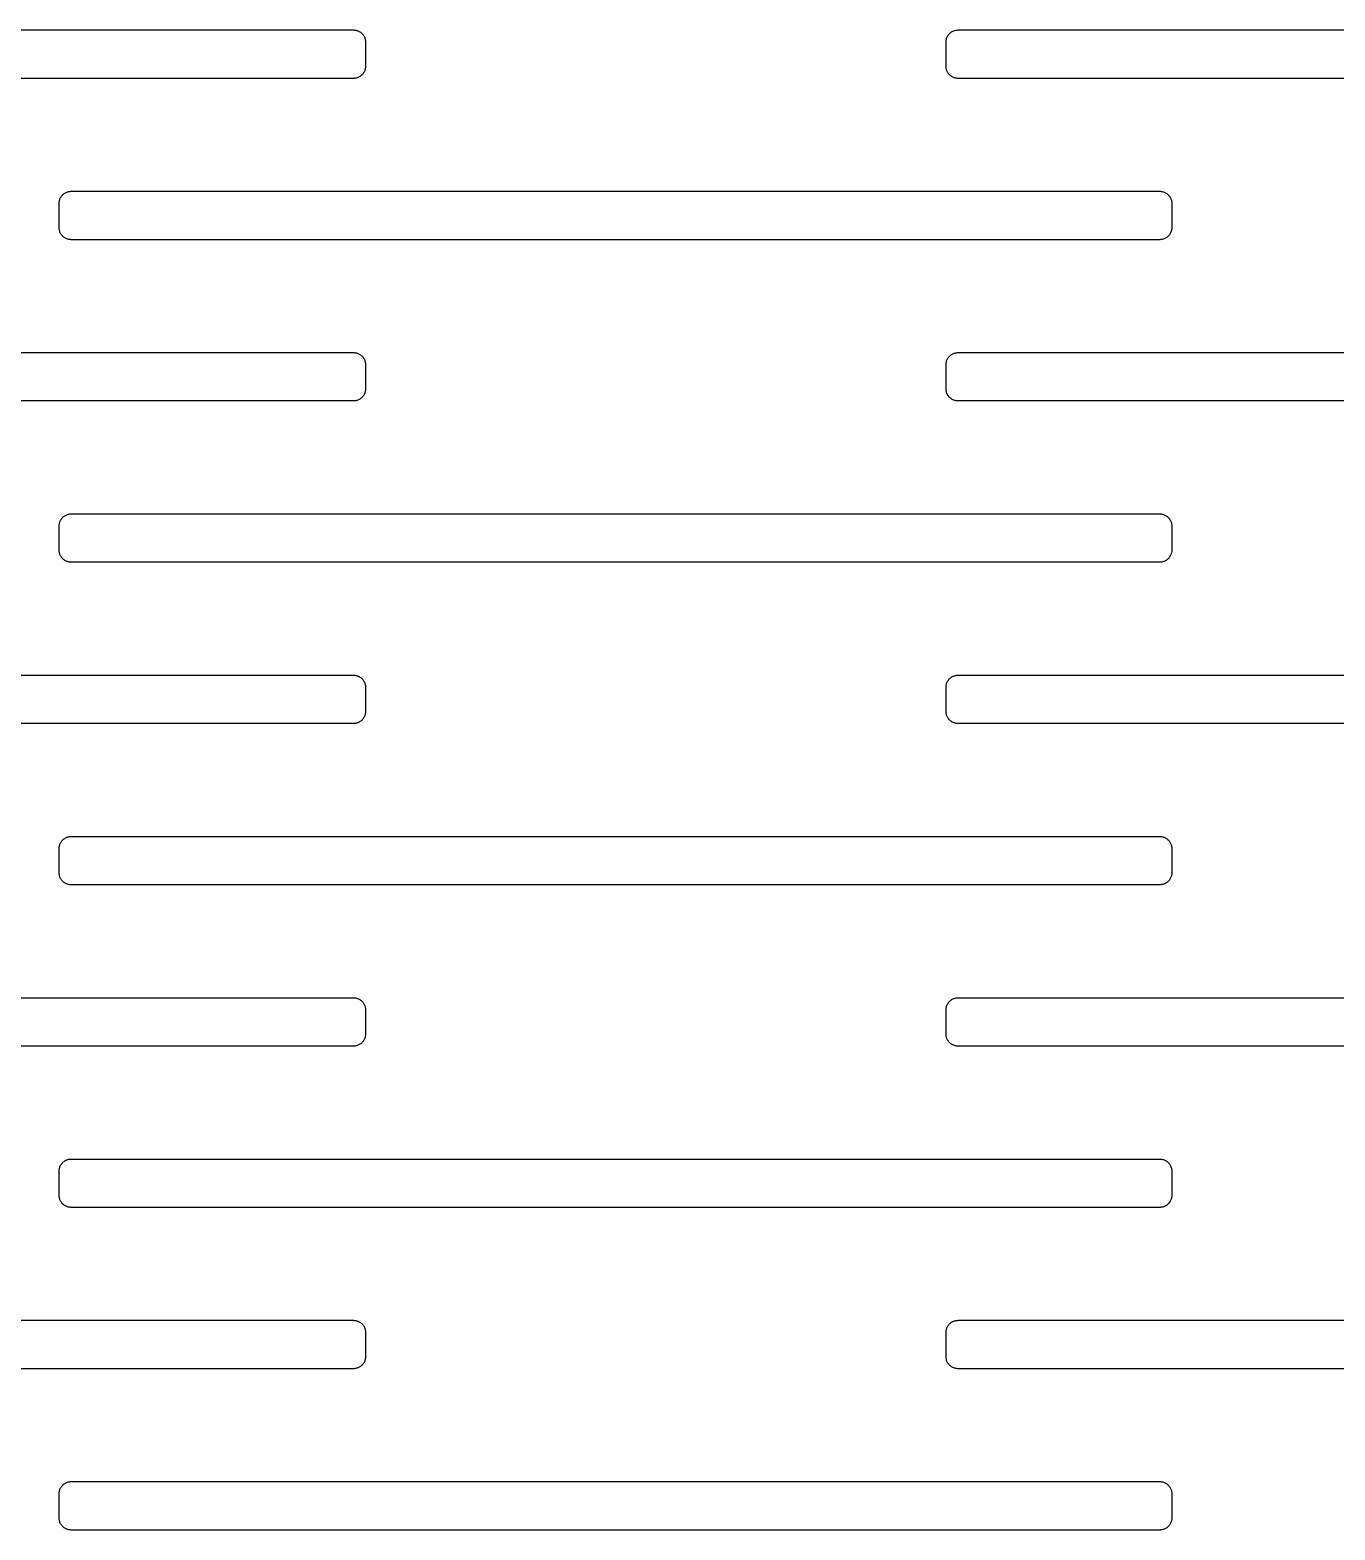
# Model space of a CAD drawing. Header units: metres. Extents: x -156 to 156, y -163 to 163.
# Drawn here: x -58.02 to -25.65, y 42.7 to 79.9 of the extents above; entities that cross this region are included whole.
import ezdxf

# ---------------------------------------------------------------- set-up
doc = ezdxf.new("R2010")
doc.units = ezdxf.units.M

msp = doc.modelspace()

# ---------------------------------------------------------------- linework, layer by layer
for p, q in [((-77, 79.9), (-50, 79.9)), ((-50, 79.9), (-49.9812, 79.8994)), ((-49.9812, 79.8994), (-49.9624, 79.8976)), ((-49.9624, 79.8976), (-49.9438, 79.8947)), ((-49.9438, 79.8947), (-49.9254, 79.8906)), ((-49.9254, 79.8906), (-49.9073, 79.8853)), ((-49.9073, 79.8853), (-49.8896, 79.8789)), ((-49.8896, 79.8789), (-49.8723, 79.8714)), ((-49.8723, 79.8714), (-49.8555, 79.8629)), ((-49.8555, 79.8629), (-49.8392, 79.8533)), ((-49.8392, 79.8533), (-49.8237, 79.8427)), ((-49.8237, 79.8427), (-49.8088, 79.8311)), ((-49.8088, 79.8311), (-49.7946, 79.8187)), ((-49.7946, 79.8187), (-49.7813, 79.8054)), ((-49.7813, 79.8054), (-49.7688, 79.7912)), ((-49.7688, 79.7912), (-49.7573, 79.7763)), ((-49.7573, 79.7763), (-49.7467, 79.7607)), ((-49.7467, 79.7607), (-49.7371, 79.7445)), ((-49.7371, 79.7445), (-49.7285, 79.7277)), ((-49.7285, 79.7277), (-49.7211, 79.7104)), ((-49.7211, 79.7104), (-49.7147, 79.6927)), ((-49.7147, 79.6927), (-49.7094, 79.6746)), ((-49.7094, 79.6746), (-49.7053, 79.6562)), ((-49.7053, 79.6562), (-49.7024, 79.6376)), ((-49.7024, 79.6376), (-49.7006, 79.6188)), ((-49.7006, 79.6188), (-49.7, 79.6)), ((-35.3, 79.6), (-35.2994, 79.6188)), ((-35.2994, 79.6188), (-35.2976, 79.6376)), ((-35.2976, 79.6376), (-35.2947, 79.6562)), ((-35.2947, 79.6562), (-35.2906, 79.6746)), ((-35.2906, 79.6746), (-35.2853, 79.6927)), ((-35.2853, 79.6927), (-35.2789, 79.7104)), ((-35.2789, 79.7104), (-35.2714, 79.7277)), ((-35.2714, 79.7277), (-35.2629, 79.7445)), ((-35.2629, 79.7445), (-35.2533, 79.7607)), ((-35.2533, 79.7607), (-35.2427, 79.7763)), ((-35.2427, 79.7763), (-35.2312, 79.7912)), ((-35.2312, 79.7912), (-35.2187, 79.8054)), ((-35.2187, 79.8054), (-35.2054, 79.8187)), ((-35.2054, 79.8187), (-35.1912, 79.8311)), ((-35.1912, 79.8311), (-35.1763, 79.8427)), ((-35.1763, 79.8427), (-35.1607, 79.8533)), ((-35.1607, 79.8533), (-35.1445, 79.8629)), ((-35.1445, 79.8629), (-35.1277, 79.8714)), ((-35.1277, 79.8714), (-35.1104, 79.8789)), ((-35.1104, 79.8789), (-35.0927, 79.8853)), ((-35.0927, 79.8853), (-35.0746, 79.8906)), ((-35.0746, 79.8906), (-35.0562, 79.8947)), ((-35.0562, 79.8947), (-35.0376, 79.8976)), ((-35.0376, 79.8976), (-35.0188, 79.8994)), ((-35.0188, 79.8994), (-35, 79.9)), ((-35, 79.9), (-8, 79.9)), ((-49.7, 79.6), (-49.7, 79)), ((-35.3, 79), (-35.3, 79.6)), ((-49.7285, 78.8723), (-49.7371, 78.8555)), ((-49.7211, 78.8896), (-49.7285, 78.8723)), ((-49.7147, 78.9073), (-49.7211, 78.8896)), ((-49.7094, 78.9254), (-49.7147, 78.9073)), ((-49.7053, 78.9438), (-49.7094, 78.9254)), ((-49.7024, 78.9624), (-49.7053, 78.9438)), ((-49.7006, 78.9812), (-49.7024, 78.9624)), ((-49.7, 79), (-49.7006, 78.9812)), ((-35.2994, 78.9812), (-35.3, 79)), ((-35.2976, 78.9624), (-35.2994, 78.9812)), ((-35.2947, 78.9438), (-35.2976, 78.9624)), ((-35.2906, 78.9254), (-35.2947, 78.9438)), ((-35.2853, 78.9073), (-35.2906, 78.9254)), ((-35.2789, 78.8896), (-35.2853, 78.9073)), ((-35.2714, 78.8723), (-35.2789, 78.8896)), ((-35.2629, 78.8555), (-35.2714, 78.8723)), ((-50, 78.7), (-77, 78.7)), ((-49.9812, 78.7006), (-50, 78.7)), ((-49.9624, 78.7024), (-49.9812, 78.7006)), ((-49.9438, 78.7053), (-49.9624, 78.7024)), ((-49.9254, 78.7094), (-49.9438, 78.7053)), ((-49.9073, 78.7147), (-49.9254, 78.7094)), ((-49.8896, 78.7211), (-49.9073, 78.7147)), ((-49.8723, 78.7285), (-49.8896, 78.7211)), ((-49.8555, 78.7371), (-49.8723, 78.7285)), ((-49.8392, 78.7467), (-49.8555, 78.7371)), ((-49.8237, 78.7573), (-49.8392, 78.7467)), ((-49.8088, 78.7688), (-49.8237, 78.7573)), ((-49.7946, 78.7813), (-49.8088, 78.7688)), ((-49.7813, 78.7946), (-49.7946, 78.7813)), ((-49.7688, 78.8088), (-49.7813, 78.7946)), ((-49.7573, 78.8237), (-49.7688, 78.8088)), ((-49.7467, 78.8392), (-49.7573, 78.8237)), ((-49.7371, 78.8555), (-49.7467, 78.8392)), ((-35.2533, 78.8392), (-35.2629, 78.8555)), ((-35.2427, 78.8237), (-35.2533, 78.8392)), ((-35.2312, 78.8088), (-35.2427, 78.8237)), ((-35.2187, 78.7946), (-35.2312, 78.8088)), ((-35.2054, 78.7813), (-35.2187, 78.7946)), ((-35.1912, 78.7688), (-35.2054, 78.7813)), ((-35.1763, 78.7573), (-35.1912, 78.7688)), ((-35.1607, 78.7467), (-35.1763, 78.7573)), ((-35.1445, 78.7371), (-35.1607, 78.7467)), ((-35.1277, 78.7285), (-35.1445, 78.7371)), ((-35.1104, 78.7211), (-35.1277, 78.7285)), ((-35.0927, 78.7147), (-35.1104, 78.7211)), ((-35.0746, 78.7094), (-35.0927, 78.7147)), ((-35.0562, 78.7053), (-35.0746, 78.7094)), ((-35.0376, 78.7024), (-35.0562, 78.7053)), ((-35.0188, 78.7006), (-35.0376, 78.7024)), ((-35, 78.7), (-35.0188, 78.7006)), ((-8, 78.7), (-35, 78.7)), ((-57.0927, 75.8853), (-57.0746, 75.8906)), ((-57.0746, 75.8906), (-57.0562, 75.8947)), ((-57.0562, 75.8947), (-57.0376, 75.8976)), ((-57.0376, 75.8976), (-57.0188, 75.8994)), ((-57.0188, 75.8994), (-57, 75.9)), ((-57, 75.9), (-30, 75.9)), ((-30, 75.9), (-29.9812, 75.8994)), ((-29.9812, 75.8994), (-29.9624, 75.8976)), ((-29.9624, 75.8976), (-29.9438, 75.8947)), ((-29.9438, 75.8947), (-29.9254, 75.8906)), ((-29.9254, 75.8906), (-29.9073, 75.8853)), ((-57.3, 75.6), (-57.2994, 75.6188)), ((-57.3, 75), (-57.3, 75.6)), ((-57.2994, 75.6188), (-57.2976, 75.6376)), ((-57.2976, 75.6376), (-57.2947, 75.6562)), ((-57.2947, 75.6562), (-57.2906, 75.6746)), ((-57.2906, 75.6746), (-57.2853, 75.6927)), ((-57.2853, 75.6927), (-57.2789, 75.7104)), ((-57.2789, 75.7104), (-57.2714, 75.7277)), ((-57.2714, 75.7277), (-57.2629, 75.7445)), ((-57.2629, 75.7445), (-57.2533, 75.7607)), ((-57.2533, 75.7607), (-57.2427, 75.7763)), ((-57.2427, 75.7763), (-57.2312, 75.7912)), ((-57.2312, 75.7912), (-57.2187, 75.8054)), ((-57.2187, 75.8054), (-57.2054, 75.8187)), ((-57.2054, 75.8187), (-57.1912, 75.8311)), ((-57.1912, 75.8311), (-57.1763, 75.8427)), ((-57.1763, 75.8427), (-57.1607, 75.8533)), ((-57.1607, 75.8533), (-57.1445, 75.8629)), ((-57.1445, 75.8629), (-57.1277, 75.8714)), ((-57.1277, 75.8714), (-57.1104, 75.8789)), ((-57.1104, 75.8789), (-57.0927, 75.8853)), ((-29.9073, 75.8853), (-29.8896, 75.8789)), ((-29.8896, 75.8789), (-29.8723, 75.8714)), ((-29.8723, 75.8714), (-29.8555, 75.8629)), ((-29.8555, 75.8629), (-29.8392, 75.8533)), ((-29.8392, 75.8533), (-29.8237, 75.8427)), ((-29.8237, 75.8427), (-29.8088, 75.8311)), ((-29.8088, 75.8311), (-29.7946, 75.8187)), ((-29.7946, 75.8187), (-29.7813, 75.8054)), ((-29.7813, 75.8054), (-29.7688, 75.7912)), ((-29.7688, 75.7912), (-29.7573, 75.7763)), ((-29.7573, 75.7763), (-29.7467, 75.7607)), ((-29.7467, 75.7607), (-29.7371, 75.7445)), ((-29.7371, 75.7445), (-29.7285, 75.7277)), ((-29.7285, 75.7277), (-29.7211, 75.7104)), ((-29.7211, 75.7104), (-29.7147, 75.6927)), ((-29.7147, 75.6927), (-29.7094, 75.6746)), ((-29.7094, 75.6746), (-29.7053, 75.6562)), ((-29.7053, 75.6562), (-29.7024, 75.6376)), ((-29.7024, 75.6376), (-29.7006, 75.6188)), ((-29.7006, 75.6188), (-29.7, 75.6)), ((-29.7, 75.6), (-29.7, 75)), ((-57.2994, 74.9812), (-57.3, 75)), ((-57.2976, 74.9624), (-57.2994, 74.9812)), ((-57.2947, 74.9438), (-57.2976, 74.9624)), ((-57.2906, 74.9254), (-57.2947, 74.9438)), ((-57.2853, 74.9073), (-57.2906, 74.9254)), ((-57.2789, 74.8896), (-57.2853, 74.9073)), ((-57.2714, 74.8723), (-57.2789, 74.8896)), ((-57.2629, 74.8555), (-57.2714, 74.8723)), ((-57.2533, 74.8392), (-57.2629, 74.8555)), ((-57.2427, 74.8237), (-57.2533, 74.8392)), ((-57.2312, 74.8088), (-57.2427, 74.8237)), ((-57.2187, 74.7946), (-57.2312, 74.8088)), ((-57.2054, 74.7813), (-57.2187, 74.7946)), ((-57.1912, 74.7688), (-57.2054, 74.7813)), ((-29.7946, 74.7813), (-29.8088, 74.7688)), ((-29.7813, 74.7946), (-29.7946, 74.7813)), ((-29.7688, 74.8088), (-29.7813, 74.7946)), ((-29.7573, 74.8237), (-29.7688, 74.8088)), ((-29.7467, 74.8392), (-29.7573, 74.8237)), ((-29.7371, 74.8555), (-29.7467, 74.8392)), ((-29.7285, 74.8723), (-29.7371, 74.8555)), ((-29.7211, 74.8896), (-29.7285, 74.8723)), ((-29.7147, 74.9073), (-29.7211, 74.8896)), ((-29.7094, 74.9254), (-29.7147, 74.9073)), ((-29.7053, 74.9438), (-29.7094, 74.9254)), ((-29.7024, 74.9624), (-29.7053, 74.9438)), ((-29.7006, 74.9812), (-29.7024, 74.9624)), ((-29.7, 75), (-29.7006, 74.9812)), ((-57.1763, 74.7573), (-57.1912, 74.7688)), ((-57.1607, 74.7467), (-57.1763, 74.7573)), ((-57.1445, 74.7371), (-57.1607, 74.7467)), ((-57.1277, 74.7285), (-57.1445, 74.7371)), ((-57.1104, 74.7211), (-57.1277, 74.7285)), ((-57.0927, 74.7147), (-57.1104, 74.7211)), ((-57.0746, 74.7094), (-57.0927, 74.7147)), ((-57.0562, 74.7053), (-57.0746, 74.7094)), ((-57.0376, 74.7024), (-57.0562, 74.7053)), ((-57.0188, 74.7006), (-57.0376, 74.7024)), ((-57, 74.7), (-57.0188, 74.7006)), ((-30, 74.7), (-57, 74.7)), ((-29.9812, 74.7006), (-30, 74.7)), ((-29.9624, 74.7024), (-29.9812, 74.7006)), ((-29.9438, 74.7053), (-29.9624, 74.7024)), ((-29.9254, 74.7094), (-29.9438, 74.7053)), ((-29.9073, 74.7147), (-29.9254, 74.7094)), ((-29.8896, 74.7211), (-29.9073, 74.7147)), ((-29.8723, 74.7285), (-29.8896, 74.7211)), ((-29.8555, 74.7371), (-29.8723, 74.7285)), ((-29.8392, 74.7467), (-29.8555, 74.7371)), ((-29.8237, 74.7573), (-29.8392, 74.7467)), ((-29.8088, 74.7688), (-29.8237, 74.7573)), ((-77, 71.9), (-50, 71.9)), ((-50, 71.9), (-49.9812, 71.8994)), ((-49.9812, 71.8994), (-49.9624, 71.8976)), ((-49.9624, 71.8976), (-49.9438, 71.8947)), ((-49.9438, 71.8947), (-49.9254, 71.8906)), ((-49.9254, 71.8906), (-49.9073, 71.8853)), ((-49.9073, 71.8853), (-49.8896, 71.8789)), ((-49.8896, 71.8789), (-49.8723, 71.8714)), ((-49.8723, 71.8714), (-49.8555, 71.8629)), ((-49.8555, 71.8629), (-49.8392, 71.8533)), ((-49.8392, 71.8533), (-49.8237, 71.8427)), ((-49.8237, 71.8427), (-49.8088, 71.8311)), ((-49.8088, 71.8311), (-49.7946, 71.8187)), ((-49.7946, 71.8187), (-49.7813, 71.8054)), ((-49.7813, 71.8054), (-49.7688, 71.7912)), ((-35.2312, 71.7912), (-35.2187, 71.8054)), ((-35.2187, 71.8054), (-35.2054, 71.8187)), ((-35.2054, 71.8187), (-35.1912, 71.8311)), ((-35.1912, 71.8311), (-35.1763, 71.8427)), ((-35.1763, 71.8427), (-35.1607, 71.8533)), ((-35.1607, 71.8533), (-35.1445, 71.8629)), ((-35.1445, 71.8629), (-35.1277, 71.8714)), ((-35.1277, 71.8714), (-35.1104, 71.8789)), ((-35.1104, 71.8789), (-35.0927, 71.8853)), ((-35.0927, 71.8853), (-35.0746, 71.8906)), ((-35.0746, 71.8906), (-35.0562, 71.8947)), ((-35.0562, 71.8947), (-35.0376, 71.8976)), ((-35.0376, 71.8976), (-35.0188, 71.8994)), ((-35.0188, 71.8994), (-35, 71.9)), ((-35, 71.9), (-8, 71.9)), ((-49.7688, 71.7912), (-49.7573, 71.7763)), ((-49.7573, 71.7763), (-49.7467, 71.7607)), ((-49.7467, 71.7607), (-49.7371, 71.7445)), ((-49.7371, 71.7445), (-49.7285, 71.7277)), ((-49.7285, 71.7277), (-49.7211, 71.7104)), ((-49.7211, 71.7104), (-49.7147, 71.6927)), ((-49.7147, 71.6927), (-49.7094, 71.6746)), ((-49.7094, 71.6746), (-49.7053, 71.6562)), ((-49.7053, 71.6562), (-49.7024, 71.6376)), ((-49.7024, 71.6376), (-49.7006, 71.6188)), ((-49.7006, 71.6188), (-49.7, 71.6)), ((-49.7, 71.6), (-49.7, 71)), ((-35.3, 71.6), (-35.2994, 71.6188)), ((-35.3, 71), (-35.3, 71.6)), ((-35.2994, 71.6188), (-35.2976, 71.6376)), ((-35.2976, 71.6376), (-35.2947, 71.6562)), ((-35.2947, 71.6562), (-35.2906, 71.6746)), ((-35.2906, 71.6746), (-35.2853, 71.6927)), ((-35.2853, 71.6927), (-35.2789, 71.7104)), ((-35.2789, 71.7104), (-35.2714, 71.7277)), ((-35.2714, 71.7277), (-35.2629, 71.7445)), ((-35.2629, 71.7445), (-35.2533, 71.7607)), ((-35.2533, 71.7607), (-35.2427, 71.7763)), ((-35.2427, 71.7763), (-35.2312, 71.7912)), ((-50, 70.7), (-77, 70.7)), ((-49.9812, 70.7006), (-50, 70.7)), ((-49.9624, 70.7024), (-49.9812, 70.7006)), ((-49.9438, 70.7053), (-49.9624, 70.7024)), ((-49.9254, 70.7094), (-49.9438, 70.7053)), ((-49.9073, 70.7147), (-49.9254, 70.7094)), ((-49.8896, 70.7211), (-49.9073, 70.7147)), ((-49.8723, 70.7285), (-49.8896, 70.7211)), ((-49.8555, 70.7371), (-49.8723, 70.7285)), ((-49.8392, 70.7467), (-49.8555, 70.7371)), ((-49.8237, 70.7573), (-49.8392, 70.7467)), ((-49.8088, 70.7688), (-49.8237, 70.7573)), ((-49.7946, 70.7813), (-49.8088, 70.7688)), ((-49.7813, 70.7946), (-49.7946, 70.7813)), ((-49.7688, 70.8088), (-49.7813, 70.7946)), ((-49.7573, 70.8237), (-49.7688, 70.8088)), ((-49.7467, 70.8392), (-49.7573, 70.8237)), ((-49.7371, 70.8555), (-49.7467, 70.8392)), ((-49.7285, 70.8723), (-49.7371, 70.8555)), ((-49.7211, 70.8896), (-49.7285, 70.8723)), ((-49.7147, 70.9073), (-49.7211, 70.8896)), ((-49.7094, 70.9254), (-49.7147, 70.9073)), ((-49.7053, 70.9438), (-49.7094, 70.9254)), ((-49.7024, 70.9624), (-49.7053, 70.9438)), ((-49.7006, 70.9812), (-49.7024, 70.9624)), ((-49.7, 71), (-49.7006, 70.9812)), ((-35.2994, 70.9812), (-35.3, 71)), ((-35.2976, 70.9624), (-35.2994, 70.9812)), ((-35.2947, 70.9438), (-35.2976, 70.9624)), ((-35.2906, 70.9254), (-35.2947, 70.9438)), ((-35.2853, 70.9073), (-35.2906, 70.9254)), ((-35.2789, 70.8896), (-35.2853, 70.9073)), ((-35.2714, 70.8723), (-35.2789, 70.8896)), ((-35.2629, 70.8555), (-35.2714, 70.8723)), ((-35.2533, 70.8392), (-35.2629, 70.8555)), ((-35.2427, 70.8237), (-35.2533, 70.8392)), ((-35.2312, 70.8088), (-35.2427, 70.8237)), ((-35.2187, 70.7946), (-35.2312, 70.8088)), ((-35.2054, 70.7813), (-35.2187, 70.7946)), ((-35.1912, 70.7688), (-35.2054, 70.7813)), ((-35.1763, 70.7573), (-35.1912, 70.7688)), ((-35.1607, 70.7467), (-35.1763, 70.7573)), ((-35.1445, 70.7371), (-35.1607, 70.7467)), ((-35.1277, 70.7285), (-35.1445, 70.7371)), ((-35.1104, 70.7211), (-35.1277, 70.7285)), ((-35.0927, 70.7147), (-35.1104, 70.7211)), ((-35.0746, 70.7094), (-35.0927, 70.7147)), ((-35.0562, 70.7053), (-35.0746, 70.7094)), ((-35.0376, 70.7024), (-35.0562, 70.7053)), ((-35.0188, 70.7006), (-35.0376, 70.7024)), ((-35, 70.7), (-35.0188, 70.7006)), ((-8, 70.7), (-35, 70.7)), ((-57.2853, 67.6927), (-57.2789, 67.7104)), ((-57.2789, 67.7104), (-57.2714, 67.7277)), ((-57.2714, 67.7277), (-57.2629, 67.7445)), ((-57.2629, 67.7445), (-57.2533, 67.7607)), ((-57.2533, 67.7607), (-57.2427, 67.7763)), ((-57.2427, 67.7763), (-57.2312, 67.7912)), ((-57.2312, 67.7912), (-57.2187, 67.8054)), ((-57.2187, 67.8054), (-57.2054, 67.8187)), ((-57.2054, 67.8187), (-57.1912, 67.8311)), ((-57.1912, 67.8311), (-57.1763, 67.8427)), ((-57.1763, 67.8427), (-57.1607, 67.8533)), ((-57.1607, 67.8533), (-57.1445, 67.8629)), ((-57.1445, 67.8629), (-57.1277, 67.8714)), ((-57.1277, 67.8714), (-57.1104, 67.8789)), ((-57.1104, 67.8789), (-57.0927, 67.8853)), ((-57.0927, 67.8853), (-57.0746, 67.8906)), ((-57.0746, 67.8906), (-57.0562, 67.8947)), ((-57.0562, 67.8947), (-57.0376, 67.8976)), ((-57.0376, 67.8976), (-57.0188, 67.8994)), ((-57.0188, 67.8994), (-57, 67.9)), ((-57, 67.9), (-30, 67.9)), ((-30, 67.9), (-29.9812, 67.8994)), ((-29.9812, 67.8994), (-29.9624, 67.8976)), ((-29.9624, 67.8976), (-29.9438, 67.8947)), ((-29.9438, 67.8947), (-29.9254, 67.8906)), ((-29.9254, 67.8906), (-29.9073, 67.8853)), ((-29.9073, 67.8853), (-29.8896, 67.8789)), ((-29.8896, 67.8789), (-29.8723, 67.8714)), ((-29.8723, 67.8714), (-29.8555, 67.8629)), ((-29.8555, 67.8629), (-29.8392, 67.8533)), ((-29.8392, 67.8533), (-29.8237, 67.8427)), ((-29.8237, 67.8427), (-29.8088, 67.8311)), ((-29.8088, 67.8311), (-29.7946, 67.8187)), ((-29.7946, 67.8187), (-29.7813, 67.8054)), ((-29.7813, 67.8054), (-29.7688, 67.7912)), ((-29.7688, 67.7912), (-29.7573, 67.7763)), ((-29.7573, 67.7763), (-29.7467, 67.7607)), ((-29.7467, 67.7607), (-29.7371, 67.7445)), ((-29.7371, 67.7445), (-29.7285, 67.7277)), ((-29.7285, 67.7277), (-29.7211, 67.7104)), ((-29.7211, 67.7104), (-29.7147, 67.6927)), ((-57.3, 67.6), (-57.2994, 67.6188)), ((-57.3, 67), (-57.3, 67.6)), ((-57.2994, 67.6188), (-57.2976, 67.6376)), ((-57.2976, 67.6376), (-57.2947, 67.6562)), ((-57.2947, 67.6562), (-57.2906, 67.6746)), ((-57.2906, 67.6746), (-57.2853, 67.6927)), ((-29.7147, 67.6927), (-29.7094, 67.6746)), ((-29.7094, 67.6746), (-29.7053, 67.6562)), ((-29.7053, 67.6562), (-29.7024, 67.6376)), ((-29.7024, 67.6376), (-29.7006, 67.6188)), ((-29.7006, 67.6188), (-29.7, 67.6)), ((-29.7, 67.6), (-29.7, 67)), ((-57.2994, 66.9812), (-57.3, 67)), ((-57.2976, 66.9624), (-57.2994, 66.9812)), ((-57.2947, 66.9438), (-57.2976, 66.9624)), ((-29.7024, 66.9624), (-29.7053, 66.9438)), ((-29.7006, 66.9812), (-29.7024, 66.9624)), ((-29.7, 67), (-29.7006, 66.9812)), ((-57.2906, 66.9254), (-57.2947, 66.9438)), ((-57.2853, 66.9073), (-57.2906, 66.9254)), ((-57.2789, 66.8896), (-57.2853, 66.9073)), ((-57.2714, 66.8723), (-57.2789, 66.8896)), ((-57.2629, 66.8555), (-57.2714, 66.8723)), ((-57.2533, 66.8392), (-57.2629, 66.8555)), ((-57.2427, 66.8237), (-57.2533, 66.8392)), ((-57.2312, 66.8088), (-57.2427, 66.8237)), ((-57.2187, 66.7946), (-57.2312, 66.8088)), ((-57.2054, 66.7813), (-57.2187, 66.7946)), ((-57.1912, 66.7688), (-57.2054, 66.7813)), ((-57.1763, 66.7573), (-57.1912, 66.7688)), ((-57.1607, 66.7467), (-57.1763, 66.7573)), ((-57.1445, 66.7371), (-57.1607, 66.7467)), ((-57.1277, 66.7285), (-57.1445, 66.7371)), ((-57.1104, 66.7211), (-57.1277, 66.7285)), ((-57.0927, 66.7147), (-57.1104, 66.7211)), ((-57.0746, 66.7094), (-57.0927, 66.7147)), ((-57.0562, 66.7053), (-57.0746, 66.7094)), ((-57.0376, 66.7024), (-57.0562, 66.7053)), ((-57.0188, 66.7006), (-57.0376, 66.7024)), ((-57, 66.7), (-57.0188, 66.7006)), ((-30, 66.7), (-57, 66.7)), ((-29.9812, 66.7006), (-30, 66.7)), ((-29.9624, 66.7024), (-29.9812, 66.7006)), ((-29.9438, 66.7053), (-29.9624, 66.7024)), ((-29.9254, 66.7094), (-29.9438, 66.7053)), ((-29.9073, 66.7147), (-29.9254, 66.7094)), ((-29.8896, 66.7211), (-29.9073, 66.7147)), ((-29.8723, 66.7285), (-29.8896, 66.7211)), ((-29.8555, 66.7371), (-29.8723, 66.7285)), ((-29.8392, 66.7467), (-29.8555, 66.7371)), ((-29.8237, 66.7573), (-29.8392, 66.7467)), ((-29.8088, 66.7688), (-29.8237, 66.7573)), ((-29.7946, 66.7813), (-29.8088, 66.7688)), ((-29.7813, 66.7946), (-29.7946, 66.7813)), ((-29.7688, 66.8088), (-29.7813, 66.7946)), ((-29.7573, 66.8237), (-29.7688, 66.8088)), ((-29.7467, 66.8392), (-29.7573, 66.8237)), ((-29.7371, 66.8555), (-29.7467, 66.8392)), ((-29.7285, 66.8723), (-29.7371, 66.8555)), ((-29.7211, 66.8896), (-29.7285, 66.8723)), ((-29.7147, 66.9073), (-29.7211, 66.8896)), ((-29.7094, 66.9254), (-29.7147, 66.9073)), ((-29.7053, 66.9438), (-29.7094, 66.9254)), ((-77, 63.9), (-50, 63.9)), ((-50, 63.9), (-49.9812, 63.8994)), ((-49.9812, 63.8994), (-49.9624, 63.8976)), ((-49.9624, 63.8976), (-49.9438, 63.8947)), ((-49.9438, 63.8947), (-49.9254, 63.8906)), ((-49.9254, 63.8906), (-49.9073, 63.8853)), ((-49.9073, 63.8853), (-49.8896, 63.8789)), ((-49.8896, 63.8789), (-49.8723, 63.8714)), ((-49.8723, 63.8714), (-49.8555, 63.8629)), ((-49.8555, 63.8629), (-49.8392, 63.8533)), ((-49.8392, 63.8533), (-49.8237, 63.8427)), ((-49.8237, 63.8427), (-49.8088, 63.8311)), ((-49.8088, 63.8311), (-49.7946, 63.8187)), ((-49.7946, 63.8187), (-49.7813, 63.8054)), ((-49.7813, 63.8054), (-49.7688, 63.7912)), ((-49.7688, 63.7912), (-49.7573, 63.7763)), ((-49.7573, 63.7763), (-49.7467, 63.7607)), ((-49.7467, 63.7607), (-49.7371, 63.7445)), ((-49.7371, 63.7445), (-49.7285, 63.7277)), ((-49.7285, 63.7277), (-49.7211, 63.7104)), ((-49.7211, 63.7104), (-49.7147, 63.6927)), ((-49.7147, 63.6927), (-49.7094, 63.6746)), ((-49.7094, 63.6746), (-49.7053, 63.6562)), ((-49.7053, 63.6562), (-49.7024, 63.6376)), ((-49.7024, 63.6376), (-49.7006, 63.6188)), ((-49.7006, 63.6188), (-49.7, 63.6)), ((-35.3, 63.6), (-35.2994, 63.6188)), ((-35.2994, 63.6188), (-35.2976, 63.6376)), ((-35.2976, 63.6376), (-35.2947, 63.6562)), ((-35.2947, 63.6562), (-35.2906, 63.6746)), ((-35.2906, 63.6746), (-35.2853, 63.6927)), ((-35.2853, 63.6927), (-35.2789, 63.7104)), ((-35.2789, 63.7104), (-35.2714, 63.7277)), ((-35.2714, 63.7277), (-35.2629, 63.7445)), ((-35.2629, 63.7445), (-35.2533, 63.7607)), ((-35.2533, 63.7607), (-35.2427, 63.7763)), ((-35.2427, 63.7763), (-35.2312, 63.7912)), ((-35.2312, 63.7912), (-35.2187, 63.8054)), ((-35.2187, 63.8054), (-35.2054, 63.8187)), ((-35.2054, 63.8187), (-35.1912, 63.8311)), ((-35.1912, 63.8311), (-35.1763, 63.8427)), ((-35.1763, 63.8427), (-35.1607, 63.8533)), ((-35.1607, 63.8533), (-35.1445, 63.8629)), ((-35.1445, 63.8629), (-35.1277, 63.8714)), ((-35.1277, 63.8714), (-35.1104, 63.8789)), ((-35.1104, 63.8789), (-35.0927, 63.8853)), ((-35.0927, 63.8853), (-35.0746, 63.8906)), ((-35.0746, 63.8906), (-35.0562, 63.8947)), ((-35.0562, 63.8947), (-35.0376, 63.8976)), ((-35.0376, 63.8976), (-35.0188, 63.8994)), ((-35.0188, 63.8994), (-35, 63.9)), ((-35, 63.9), (-8, 63.9)), ((-49.7, 63.6), (-49.7, 63)), ((-35.3, 63), (-35.3, 63.6)), ((-49.7285, 62.8723), (-49.7371, 62.8555)), ((-49.7211, 62.8896), (-49.7285, 62.8723)), ((-49.7147, 62.9073), (-49.7211, 62.8896)), ((-49.7094, 62.9254), (-49.7147, 62.9073)), ((-49.7053, 62.9438), (-49.7094, 62.9254)), ((-49.7024, 62.9624), (-49.7053, 62.9438)), ((-49.7006, 62.9812), (-49.7024, 62.9624)), ((-49.7, 63), (-49.7006, 62.9812)), ((-35.2994, 62.9812), (-35.3, 63)), ((-35.2976, 62.9624), (-35.2994, 62.9812)), ((-35.2947, 62.9438), (-35.2976, 62.9624)), ((-35.2906, 62.9254), (-35.2947, 62.9438)), ((-35.2853, 62.9073), (-35.2906, 62.9254)), ((-35.2789, 62.8896), (-35.2853, 62.9073)), ((-35.2714, 62.8723), (-35.2789, 62.8896)), ((-35.2629, 62.8555), (-35.2714, 62.8723)), ((-50, 62.7), (-77, 62.7)), ((-49.9812, 62.7006), (-50, 62.7)), ((-49.9624, 62.7024), (-49.9812, 62.7006)), ((-49.9438, 62.7053), (-49.9624, 62.7024)), ((-49.9254, 62.7094), (-49.9438, 62.7053)), ((-49.9073, 62.7147), (-49.9254, 62.7094)), ((-49.8896, 62.7211), (-49.9073, 62.7147)), ((-49.8723, 62.7285), (-49.8896, 62.7211)), ((-49.8555, 62.7371), (-49.8723, 62.7285)), ((-49.8392, 62.7467), (-49.8555, 62.7371)), ((-49.8237, 62.7573), (-49.8392, 62.7467)), ((-49.8088, 62.7688), (-49.8237, 62.7573)), ((-49.7946, 62.7813), (-49.8088, 62.7688)), ((-49.7813, 62.7946), (-49.7946, 62.7813)), ((-49.7688, 62.8088), (-49.7813, 62.7946)), ((-49.7573, 62.8237), (-49.7688, 62.8088)), ((-49.7467, 62.8392), (-49.7573, 62.8237)), ((-49.7371, 62.8555), (-49.7467, 62.8392)), ((-35.2533, 62.8392), (-35.2629, 62.8555)), ((-35.2427, 62.8237), (-35.2533, 62.8392)), ((-35.2312, 62.8088), (-35.2427, 62.8237)), ((-35.2187, 62.7946), (-35.2312, 62.8088)), ((-35.2054, 62.7813), (-35.2187, 62.7946)), ((-35.1912, 62.7688), (-35.2054, 62.7813)), ((-35.1763, 62.7573), (-35.1912, 62.7688)), ((-35.1607, 62.7467), (-35.1763, 62.7573)), ((-35.1445, 62.7371), (-35.1607, 62.7467)), ((-35.1277, 62.7285), (-35.1445, 62.7371)), ((-35.1104, 62.7211), (-35.1277, 62.7285)), ((-35.0927, 62.7147), (-35.1104, 62.7211)), ((-35.0746, 62.7094), (-35.0927, 62.7147)), ((-35.0562, 62.7053), (-35.0746, 62.7094)), ((-35.0376, 62.7024), (-35.0562, 62.7053)), ((-35.0188, 62.7006), (-35.0376, 62.7024)), ((-35, 62.7), (-35.0188, 62.7006)), ((-8, 62.7), (-35, 62.7)), ((-57.0746, 59.8906), (-57.0562, 59.8947)), ((-57.0562, 59.8947), (-57.0376, 59.8976)), ((-57.0376, 59.8976), (-57.0188, 59.8994)), ((-57.0188, 59.8994), (-57, 59.9)), ((-57, 59.9), (-30, 59.9)), ((-30, 59.9), (-29.9812, 59.8994)), ((-29.9812, 59.8994), (-29.9624, 59.8976)), ((-29.9624, 59.8976), (-29.9438, 59.8947)), ((-29.9438, 59.8947), (-29.9254, 59.8906)), ((-57.3, 59.6), (-57.2994, 59.6188)), ((-57.3, 59), (-57.3, 59.6)), ((-57.2994, 59.6188), (-57.2976, 59.6376)), ((-57.2976, 59.6376), (-57.2947, 59.6562)), ((-57.2947, 59.6562), (-57.2906, 59.6746)), ((-57.2906, 59.6746), (-57.2853, 59.6927)), ((-57.2853, 59.6927), (-57.2789, 59.7104)), ((-57.2789, 59.7104), (-57.2714, 59.7277)), ((-57.2714, 59.7277), (-57.2629, 59.7445)), ((-57.2629, 59.7445), (-57.2533, 59.7607)), ((-57.2533, 59.7607), (-57.2427, 59.7763)), ((-57.2427, 59.7763), (-57.2312, 59.7912)), ((-57.2312, 59.7912), (-57.2187, 59.8054)), ((-57.2187, 59.8054), (-57.2054, 59.8187)), ((-57.2054, 59.8187), (-57.1912, 59.8311)), ((-57.1912, 59.8311), (-57.1763, 59.8427)), ((-57.1763, 59.8427), (-57.1607, 59.8533)), ((-57.1607, 59.8533), (-57.1445, 59.8629)), ((-57.1445, 59.8629), (-57.1277, 59.8714)), ((-57.1277, 59.8714), (-57.1104, 59.8789)), ((-57.1104, 59.8789), (-57.0927, 59.8853)), ((-57.0927, 59.8853), (-57.0746, 59.8906)), ((-29.9254, 59.8906), (-29.9073, 59.8853)), ((-29.9073, 59.8853), (-29.8896, 59.8789)), ((-29.8896, 59.8789), (-29.8723, 59.8714)), ((-29.8723, 59.8714), (-29.8555, 59.8629)), ((-29.8555, 59.8629), (-29.8392, 59.8533)), ((-29.8392, 59.8533), (-29.8237, 59.8427)), ((-29.8237, 59.8427), (-29.8088, 59.8311)), ((-29.8088, 59.8311), (-29.7946, 59.8187)), ((-29.7946, 59.8187), (-29.7813, 59.8054)), ((-29.7813, 59.8054), (-29.7688, 59.7912)), ((-29.7688, 59.7912), (-29.7573, 59.7763)), ((-29.7573, 59.7763), (-29.7467, 59.7607)), ((-29.7467, 59.7607), (-29.7371, 59.7445)), ((-29.7371, 59.7445), (-29.7285, 59.7277)), ((-29.7285, 59.7277), (-29.7211, 59.7104)), ((-29.7211, 59.7104), (-29.7147, 59.6927)), ((-29.7147, 59.6927), (-29.7094, 59.6746)), ((-29.7094, 59.6746), (-29.7053, 59.6562)), ((-29.7053, 59.6562), (-29.7024, 59.6376)), ((-29.7024, 59.6376), (-29.7006, 59.6188)), ((-29.7006, 59.6188), (-29.7, 59.6)), ((-29.7, 59.6), (-29.7, 59)), ((-57.2994, 58.9812), (-57.3, 59)), ((-57.2976, 58.9624), (-57.2994, 58.9812)), ((-57.2947, 58.9438), (-57.2976, 58.9624)), ((-57.2906, 58.9254), (-57.2947, 58.9438)), ((-57.2853, 58.9073), (-57.2906, 58.9254)), ((-57.2789, 58.8896), (-57.2853, 58.9073)), ((-57.2714, 58.8723), (-57.2789, 58.8896)), ((-57.2629, 58.8555), (-57.2714, 58.8723)), ((-57.2533, 58.8392), (-57.2629, 58.8555)), ((-57.2427, 58.8237), (-57.2533, 58.8392)), ((-57.2312, 58.8088), (-57.2427, 58.8237)), ((-57.2187, 58.7946), (-57.2312, 58.8088)), ((-57.2054, 58.7813), (-57.2187, 58.7946)), ((-57.1912, 58.7688), (-57.2054, 58.7813)), ((-29.7946, 58.7813), (-29.8088, 58.7688)), ((-29.7813, 58.7946), (-29.7946, 58.7813)), ((-29.7688, 58.8088), (-29.7813, 58.7946)), ((-29.7573, 58.8237), (-29.7688, 58.8088)), ((-29.7467, 58.8392), (-29.7573, 58.8237)), ((-29.7371, 58.8555), (-29.7467, 58.8392)), ((-29.7285, 58.8723), (-29.7371, 58.8555)), ((-29.7211, 58.8896), (-29.7285, 58.8723)), ((-29.7147, 58.9073), (-29.7211, 58.8896)), ((-29.7094, 58.9254), (-29.7147, 58.9073)), ((-29.7053, 58.9438), (-29.7094, 58.9254)), ((-29.7024, 58.9624), (-29.7053, 58.9438)), ((-29.7006, 58.9812), (-29.7024, 58.9624)), ((-29.7, 59), (-29.7006, 58.9812)), ((-57.1763, 58.7573), (-57.1912, 58.7688)), ((-57.1607, 58.7467), (-57.1763, 58.7573)), ((-57.1445, 58.7371), (-57.1607, 58.7467)), ((-57.1277, 58.7285), (-57.1445, 58.7371)), ((-57.1104, 58.7211), (-57.1277, 58.7285)), ((-57.0927, 58.7147), (-57.1104, 58.7211)), ((-57.0746, 58.7094), (-57.0927, 58.7147)), ((-57.0562, 58.7053), (-57.0746, 58.7094)), ((-57.0376, 58.7024), (-57.0562, 58.7053)), ((-57.0188, 58.7006), (-57.0376, 58.7024)), ((-57, 58.7), (-57.0188, 58.7006)), ((-30, 58.7), (-57, 58.7)), ((-29.9812, 58.7006), (-30, 58.7)), ((-29.9624, 58.7024), (-29.9812, 58.7006)), ((-29.9438, 58.7053), (-29.9624, 58.7024)), ((-29.9254, 58.7094), (-29.9438, 58.7053)), ((-29.9073, 58.7147), (-29.9254, 58.7094)), ((-29.8896, 58.7211), (-29.9073, 58.7147)), ((-29.8723, 58.7285), (-29.8896, 58.7211)), ((-29.8555, 58.7371), (-29.8723, 58.7285)), ((-29.8392, 58.7467), (-29.8555, 58.7371)), ((-29.8237, 58.7573), (-29.8392, 58.7467)), ((-29.8088, 58.7688), (-29.8237, 58.7573)), ((-77, 55.9), (-50, 55.9)), ((-50, 55.9), (-49.9812, 55.8994)), ((-49.9812, 55.8994), (-49.9624, 55.8976)), ((-49.9624, 55.8976), (-49.9438, 55.8947)), ((-49.9438, 55.8947), (-49.9254, 55.8906)), ((-49.9254, 55.8906), (-49.9073, 55.8853)), ((-49.9073, 55.8853), (-49.8896, 55.8789)), ((-49.8896, 55.8789), (-49.8723, 55.8714)), ((-49.8723, 55.8714), (-49.8555, 55.8629)), ((-49.8555, 55.8629), (-49.8392, 55.8533)), ((-49.8392, 55.8533), (-49.8237, 55.8427)), ((-49.8237, 55.8427), (-49.8088, 55.8311)), ((-49.8088, 55.8311), (-49.7946, 55.8187)), ((-49.7946, 55.8187), (-49.7813, 55.8054)), ((-49.7813, 55.8054), (-49.7688, 55.7912)), ((-35.2312, 55.7912), (-35.2187, 55.8054)), ((-35.2187, 55.8054), (-35.2054, 55.8187)), ((-35.2054, 55.8187), (-35.1912, 55.8311)), ((-35.1912, 55.8311), (-35.1763, 55.8427)), ((-35.1763, 55.8427), (-35.1607, 55.8533)), ((-35.1607, 55.8533), (-35.1445, 55.8629)), ((-35.1445, 55.8629), (-35.1277, 55.8714)), ((-35.1277, 55.8714), (-35.1104, 55.8789)), ((-35.1104, 55.8789), (-35.0927, 55.8853)), ((-35.0927, 55.8853), (-35.0746, 55.8906)), ((-35.0746, 55.8906), (-35.0562, 55.8947)), ((-35.0562, 55.8947), (-35.0376, 55.8976)), ((-35.0376, 55.8976), (-35.0188, 55.8994)), ((-35.0188, 55.8994), (-35, 55.9)), ((-35, 55.9), (-8, 55.9)), ((-49.7688, 55.7912), (-49.7573, 55.7763)), ((-49.7573, 55.7763), (-49.7467, 55.7607)), ((-49.7467, 55.7607), (-49.7371, 55.7445)), ((-49.7371, 55.7445), (-49.7285, 55.7277)), ((-49.7285, 55.7277), (-49.7211, 55.7104)), ((-49.7211, 55.7104), (-49.7147, 55.6927)), ((-49.7147, 55.6927), (-49.7094, 55.6746)), ((-49.7094, 55.6746), (-49.7053, 55.6562)), ((-49.7053, 55.6562), (-49.7024, 55.6376)), ((-49.7024, 55.6376), (-49.7006, 55.6188)), ((-49.7006, 55.6188), (-49.7, 55.6)), ((-49.7, 55.6), (-49.7, 55)), ((-35.3, 55.6), (-35.2994, 55.6188)), ((-35.3, 55), (-35.3, 55.6)), ((-35.2994, 55.6188), (-35.2976, 55.6376)), ((-35.2976, 55.6376), (-35.2947, 55.6562)), ((-35.2947, 55.6562), (-35.2906, 55.6746)), ((-35.2906, 55.6746), (-35.2853, 55.6927)), ((-35.2853, 55.6927), (-35.2789, 55.7104)), ((-35.2789, 55.7104), (-35.2714, 55.7277)), ((-35.2714, 55.7277), (-35.2629, 55.7445)), ((-35.2629, 55.7445), (-35.2533, 55.7607)), ((-35.2533, 55.7607), (-35.2427, 55.7763)), ((-35.2427, 55.7763), (-35.2312, 55.7912)), ((-50, 54.7), (-77, 54.7)), ((-49.9812, 54.7006), (-50, 54.7)), ((-49.9624, 54.7024), (-49.9812, 54.7006)), ((-49.9438, 54.7053), (-49.9624, 54.7024)), ((-49.9254, 54.7094), (-49.9438, 54.7053)), ((-49.9073, 54.7147), (-49.9254, 54.7094)), ((-49.8896, 54.7211), (-49.9073, 54.7147)), ((-49.8723, 54.7285), (-49.8896, 54.7211)), ((-49.8555, 54.7371), (-49.8723, 54.7285)), ((-49.8392, 54.7467), (-49.8555, 54.7371)), ((-49.8237, 54.7573), (-49.8392, 54.7467)), ((-49.8088, 54.7688), (-49.8237, 54.7573)), ((-49.7946, 54.7813), (-49.8088, 54.7688)), ((-49.7813, 54.7946), (-49.7946, 54.7813)), ((-49.7688, 54.8088), (-49.7813, 54.7946)), ((-49.7573, 54.8237), (-49.7688, 54.8088)), ((-49.7467, 54.8392), (-49.7573, 54.8237)), ((-49.7371, 54.8555), (-49.7467, 54.8392)), ((-49.7285, 54.8723), (-49.7371, 54.8555)), ((-49.7211, 54.8896), (-49.7285, 54.8723)), ((-49.7147, 54.9073), (-49.7211, 54.8896)), ((-49.7094, 54.9254), (-49.7147, 54.9073)), ((-49.7053, 54.9438), (-49.7094, 54.9254)), ((-49.7024, 54.9624), (-49.7053, 54.9438)), ((-49.7006, 54.9812), (-49.7024, 54.9624)), ((-49.7, 55), (-49.7006, 54.9812)), ((-35.2994, 54.9812), (-35.3, 55)), ((-35.2976, 54.9624), (-35.2994, 54.9812)), ((-35.2947, 54.9438), (-35.2976, 54.9624)), ((-35.2906, 54.9254), (-35.2947, 54.9438)), ((-35.2853, 54.9073), (-35.2906, 54.9254)), ((-35.2789, 54.8896), (-35.2853, 54.9073)), ((-35.2714, 54.8723), (-35.2789, 54.8896)), ((-35.2629, 54.8555), (-35.2714, 54.8723)), ((-35.2533, 54.8392), (-35.2629, 54.8555)), ((-35.2427, 54.8237), (-35.2533, 54.8392)), ((-35.2312, 54.8088), (-35.2427, 54.8237)), ((-35.2187, 54.7946), (-35.2312, 54.8088)), ((-35.2054, 54.7813), (-35.2187, 54.7946)), ((-35.1912, 54.7688), (-35.2054, 54.7813)), ((-35.1763, 54.7573), (-35.1912, 54.7688)), ((-35.1607, 54.7467), (-35.1763, 54.7573)), ((-35.1445, 54.7371), (-35.1607, 54.7467)), ((-35.1277, 54.7285), (-35.1445, 54.7371)), ((-35.1104, 54.7211), (-35.1277, 54.7285)), ((-35.0927, 54.7147), (-35.1104, 54.7211)), ((-35.0746, 54.7094), (-35.0927, 54.7147)), ((-35.0562, 54.7053), (-35.0746, 54.7094)), ((-35.0376, 54.7024), (-35.0562, 54.7053)), ((-35.0188, 54.7006), (-35.0376, 54.7024)), ((-35, 54.7), (-35.0188, 54.7006)), ((-8, 54.7), (-35, 54.7)), ((-57.2853, 51.6927), (-57.2789, 51.7104)), ((-57.2789, 51.7104), (-57.2714, 51.7277)), ((-57.2714, 51.7277), (-57.2629, 51.7445)), ((-57.2629, 51.7445), (-57.2533, 51.7607)), ((-57.2533, 51.7607), (-57.2427, 51.7763)), ((-57.2427, 51.7763), (-57.2312, 51.7912)), ((-57.2312, 51.7912), (-57.2187, 51.8054)), ((-57.2187, 51.8054), (-57.2054, 51.8187)), ((-57.2054, 51.8187), (-57.1912, 51.8311)), ((-57.1912, 51.8311), (-57.1763, 51.8427)), ((-57.1763, 51.8427), (-57.1607, 51.8533)), ((-57.1607, 51.8533), (-57.1445, 51.8629)), ((-57.1445, 51.8629), (-57.1277, 51.8714)), ((-57.1277, 51.8714), (-57.1104, 51.8789)), ((-57.1104, 51.8789), (-57.0927, 51.8853)), ((-57.0927, 51.8853), (-57.0746, 51.8906)), ((-57.0746, 51.8906), (-57.0562, 51.8947)), ((-57.0562, 51.8947), (-57.0376, 51.8976)), ((-57.0376, 51.8976), (-57.0188, 51.8994)), ((-57.0188, 51.8994), (-57, 51.9)), ((-57, 51.9), (-30, 51.9)), ((-30, 51.9), (-29.9812, 51.8994)), ((-29.9812, 51.8994), (-29.9624, 51.8976)), ((-29.9624, 51.8976), (-29.9438, 51.8947)), ((-29.9438, 51.8947), (-29.9254, 51.8906)), ((-29.9254, 51.8906), (-29.9073, 51.8853)), ((-29.9073, 51.8853), (-29.8896, 51.8789)), ((-29.8896, 51.8789), (-29.8723, 51.8714)), ((-29.8723, 51.8714), (-29.8555, 51.8629)), ((-29.8555, 51.8629), (-29.8392, 51.8533)), ((-29.8392, 51.8533), (-29.8237, 51.8427)), ((-29.8237, 51.8427), (-29.8088, 51.8311)), ((-29.8088, 51.8311), (-29.7946, 51.8187)), ((-29.7946, 51.8187), (-29.7813, 51.8054)), ((-29.7813, 51.8054), (-29.7688, 51.7912)), ((-29.7688, 51.7912), (-29.7573, 51.7763)), ((-29.7573, 51.7763), (-29.7467, 51.7607)), ((-29.7467, 51.7607), (-29.7371, 51.7445)), ((-29.7371, 51.7445), (-29.7285, 51.7277)), ((-29.7285, 51.7277), (-29.7211, 51.7104)), ((-29.7211, 51.7104), (-29.7147, 51.6927)), ((-57.3, 51.6), (-57.2994, 51.6188)), ((-57.3, 51), (-57.3, 51.6)), ((-57.2994, 51.6188), (-57.2976, 51.6376)), ((-57.2976, 51.6376), (-57.2947, 51.6562)), ((-57.2947, 51.6562), (-57.2906, 51.6746)), ((-57.2906, 51.6746), (-57.2853, 51.6927)), ((-29.7147, 51.6927), (-29.7094, 51.6746)), ((-29.7094, 51.6746), (-29.7053, 51.6562)), ((-29.7053, 51.6562), (-29.7024, 51.6376)), ((-29.7024, 51.6376), (-29.7006, 51.6188)), ((-29.7006, 51.6188), (-29.7, 51.6)), ((-29.7, 51.6), (-29.7, 51)), ((-57.2994, 50.9812), (-57.3, 51)), ((-57.2976, 50.9624), (-57.2994, 50.9812)), ((-29.7006, 50.9812), (-29.7024, 50.9624)), ((-29.7, 51), (-29.7006, 50.9812)), ((-57.2947, 50.9438), (-57.2976, 50.9624)), ((-57.2906, 50.9254), (-57.2947, 50.9438)), ((-57.2853, 50.9073), (-57.2906, 50.9254)), ((-57.2789, 50.8896), (-57.2853, 50.9073)), ((-57.2714, 50.8723), (-57.2789, 50.8896)), ((-57.2629, 50.8555), (-57.2714, 50.8723)), ((-57.2533, 50.8392), (-57.2629, 50.8555)), ((-57.2427, 50.8237), (-57.2533, 50.8392)), ((-57.2312, 50.8088), (-57.2427, 50.8237)), ((-57.2187, 50.7946), (-57.2312, 50.8088)), ((-57.2054, 50.7813), (-57.2187, 50.7946)), ((-57.1912, 50.7688), (-57.2054, 50.7813)), ((-57.1763, 50.7573), (-57.1912, 50.7688)), ((-57.1607, 50.7467), (-57.1763, 50.7573)), ((-57.1445, 50.7371), (-57.1607, 50.7467)), ((-57.1277, 50.7285), (-57.1445, 50.7371)), ((-57.1104, 50.7211), (-57.1277, 50.7285)), ((-57.0927, 50.7147), (-57.1104, 50.7211)), ((-57.0746, 50.7094), (-57.0927, 50.7147)), ((-57.0562, 50.7053), (-57.0746, 50.7094)), ((-57.0376, 50.7024), (-57.0562, 50.7053)), ((-57.0188, 50.7006), (-57.0376, 50.7024)), ((-57, 50.7), (-57.0188, 50.7006)), ((-30, 50.7), (-57, 50.7)), ((-29.9812, 50.7006), (-30, 50.7)), ((-29.9624, 50.7024), (-29.9812, 50.7006)), ((-29.9438, 50.7053), (-29.9624, 50.7024)), ((-29.9254, 50.7094), (-29.9438, 50.7053)), ((-29.9073, 50.7147), (-29.9254, 50.7094)), ((-29.8896, 50.7211), (-29.9073, 50.7147)), ((-29.8723, 50.7285), (-29.8896, 50.7211)), ((-29.8555, 50.7371), (-29.8723, 50.7285)), ((-29.8392, 50.7467), (-29.8555, 50.7371)), ((-29.8237, 50.7573), (-29.8392, 50.7467)), ((-29.8088, 50.7688), (-29.8237, 50.7573)), ((-29.7946, 50.7813), (-29.8088, 50.7688)), ((-29.7813, 50.7946), (-29.7946, 50.7813)), ((-29.7688, 50.8088), (-29.7813, 50.7946)), ((-29.7573, 50.8237), (-29.7688, 50.8088)), ((-29.7467, 50.8392), (-29.7573, 50.8237)), ((-29.7371, 50.8555), (-29.7467, 50.8392)), ((-29.7285, 50.8723), (-29.7371, 50.8555)), ((-29.7211, 50.8896), (-29.7285, 50.8723)), ((-29.7147, 50.9073), (-29.7211, 50.8896)), ((-29.7094, 50.9254), (-29.7147, 50.9073)), ((-29.7053, 50.9438), (-29.7094, 50.9254)), ((-29.7024, 50.9624), (-29.7053, 50.9438)), ((-77, 47.9), (-50, 47.9)), ((-50, 47.9), (-49.9812, 47.8994)), ((-49.9812, 47.8994), (-49.9624, 47.8976)), ((-49.9624, 47.8976), (-49.9438, 47.8947)), ((-49.9438, 47.8947), (-49.9254, 47.8906)), ((-49.9254, 47.8906), (-49.9073, 47.8853)), ((-49.9073, 47.8853), (-49.8896, 47.8789)), ((-49.8896, 47.8789), (-49.8723, 47.8714)), ((-49.8723, 47.8714), (-49.8555, 47.8629)), ((-49.8555, 47.8629), (-49.8392, 47.8533)), ((-49.8392, 47.8533), (-49.8237, 47.8427)), ((-49.8237, 47.8427), (-49.8088, 47.8311)), ((-49.8088, 47.8311), (-49.7946, 47.8187)), ((-49.7946, 47.8187), (-49.7813, 47.8054)), ((-49.7813, 47.8054), (-49.7688, 47.7912)), ((-49.7688, 47.7912), (-49.7573, 47.7763)), ((-49.7573, 47.7763), (-49.7467, 47.7607)), ((-49.7467, 47.7607), (-49.7371, 47.7445)), ((-49.7371, 47.7445), (-49.7285, 47.7277)), ((-49.7285, 47.7277), (-49.7211, 47.7104)), ((-49.7211, 47.7104), (-49.7147, 47.6927)), ((-49.7147, 47.6927), (-49.7094, 47.6746)), ((-49.7094, 47.6746), (-49.7053, 47.6562)), ((-49.7053, 47.6562), (-49.7024, 47.6376)), ((-49.7024, 47.6376), (-49.7006, 47.6188)), ((-49.7006, 47.6188), (-49.7, 47.6)), ((-35.3, 47.6), (-35.2994, 47.6188)), ((-35.2994, 47.6188), (-35.2976, 47.6376)), ((-35.2976, 47.6376), (-35.2947, 47.6562)), ((-35.2947, 47.6562), (-35.2906, 47.6746)), ((-35.2906, 47.6746), (-35.2853, 47.6927)), ((-35.2853, 47.6927), (-35.2789, 47.7104)), ((-35.2789, 47.7104), (-35.2714, 47.7277)), ((-35.2714, 47.7277), (-35.2629, 47.7445)), ((-35.2629, 47.7445), (-35.2533, 47.7607)), ((-35.2533, 47.7607), (-35.2427, 47.7763)), ((-35.2427, 47.7763), (-35.2312, 47.7912)), ((-35.2312, 47.7912), (-35.2187, 47.8054)), ((-35.2187, 47.8054), (-35.2054, 47.8187)), ((-35.2054, 47.8187), (-35.1912, 47.8311)), ((-35.1912, 47.8311), (-35.1763, 47.8427)), ((-35.1763, 47.8427), (-35.1607, 47.8533)), ((-35.1607, 47.8533), (-35.1445, 47.8629)), ((-35.1445, 47.8629), (-35.1277, 47.8714)), ((-35.1277, 47.8714), (-35.1104, 47.8789)), ((-35.1104, 47.8789), (-35.0927, 47.8853)), ((-35.0927, 47.8853), (-35.0746, 47.8906)), ((-35.0746, 47.8906), (-35.0562, 47.8947)), ((-35.0562, 47.8947), (-35.0376, 47.8976)), ((-35.0376, 47.8976), (-35.0188, 47.8994)), ((-35.0188, 47.8994), (-35, 47.9)), ((-35, 47.9), (-8, 47.9)), ((-49.7, 47.6), (-49.7, 47)), ((-35.3, 47), (-35.3, 47.6)), ((-49.7285, 46.8723), (-49.7371, 46.8555)), ((-49.7211, 46.8896), (-49.7285, 46.8723)), ((-49.7147, 46.9073), (-49.7211, 46.8896)), ((-49.7094, 46.9254), (-49.7147, 46.9073)), ((-49.7053, 46.9438), (-49.7094, 46.9254)), ((-49.7024, 46.9624), (-49.7053, 46.9438)), ((-49.7006, 46.9812), (-49.7024, 46.9624)), ((-49.7, 47), (-49.7006, 46.9812)), ((-35.2994, 46.9812), (-35.3, 47)), ((-35.2976, 46.9624), (-35.2994, 46.9812)), ((-35.2947, 46.9438), (-35.2976, 46.9624)), ((-35.2906, 46.9254), (-35.2947, 46.9438)), ((-35.2853, 46.9073), (-35.2906, 46.9254)), ((-35.2789, 46.8896), (-35.2853, 46.9073)), ((-35.2714, 46.8723), (-35.2789, 46.8896)), ((-35.2629, 46.8555), (-35.2714, 46.8723)), ((-50, 46.7), (-77, 46.7)), ((-49.9812, 46.7006), (-50, 46.7)), ((-49.9624, 46.7024), (-49.9812, 46.7006)), ((-49.9438, 46.7053), (-49.9624, 46.7024)), ((-49.9254, 46.7094), (-49.9438, 46.7053)), ((-49.9073, 46.7147), (-49.9254, 46.7094)), ((-49.8896, 46.7211), (-49.9073, 46.7147)), ((-49.8723, 46.7285), (-49.8896, 46.7211)), ((-49.8555, 46.7371), (-49.8723, 46.7285)), ((-49.8392, 46.7467), (-49.8555, 46.7371)), ((-49.8237, 46.7573), (-49.8392, 46.7467)), ((-49.8088, 46.7688), (-49.8237, 46.7573)), ((-49.7946, 46.7813), (-49.8088, 46.7688)), ((-49.7813, 46.7946), (-49.7946, 46.7813)), ((-49.7688, 46.8088), (-49.7813, 46.7946)), ((-49.7573, 46.8237), (-49.7688, 46.8088)), ((-49.7467, 46.8392), (-49.7573, 46.8237)), ((-49.7371, 46.8555), (-49.7467, 46.8392)), ((-35.2533, 46.8392), (-35.2629, 46.8555)), ((-35.2427, 46.8237), (-35.2533, 46.8392)), ((-35.2312, 46.8088), (-35.2427, 46.8237)), ((-35.2187, 46.7946), (-35.2312, 46.8088)), ((-35.2054, 46.7813), (-35.2187, 46.7946)), ((-35.1912, 46.7688), (-35.2054, 46.7813)), ((-35.1763, 46.7573), (-35.1912, 46.7688)), ((-35.1607, 46.7467), (-35.1763, 46.7573)), ((-35.1445, 46.7371), (-35.1607, 46.7467)), ((-35.1277, 46.7285), (-35.1445, 46.7371)), ((-35.1104, 46.7211), (-35.1277, 46.7285)), ((-35.0927, 46.7147), (-35.1104, 46.7211)), ((-35.0746, 46.7094), (-35.0927, 46.7147)), ((-35.0562, 46.7053), (-35.0746, 46.7094)), ((-35.0376, 46.7024), (-35.0562, 46.7053)), ((-35.0188, 46.7006), (-35.0376, 46.7024)), ((-35, 46.7), (-35.0188, 46.7006)), ((-8, 46.7), (-35, 46.7)), ((-57.0562, 43.8947), (-57.0376, 43.8976)), ((-57.0376, 43.8976), (-57.0188, 43.8994)), ((-57.0188, 43.8994), (-57, 43.9)), ((-57, 43.9), (-30, 43.9)), ((-30, 43.9), (-29.9812, 43.8994)), ((-29.9812, 43.8994), (-29.9624, 43.8976)), ((-29.9624, 43.8976), (-29.9438, 43.8947)), ((-57.3, 43.6), (-57.2994, 43.6188)), ((-57.3, 43), (-57.3, 43.6)), ((-57.2994, 43.6188), (-57.2976, 43.6376)), ((-57.2976, 43.6376), (-57.2947, 43.6562)), ((-57.2947, 43.6562), (-57.2906, 43.6746)), ((-57.2906, 43.6746), (-57.2853, 43.6927)), ((-57.2853, 43.6927), (-57.2789, 43.7104)), ((-57.2789, 43.7104), (-57.2714, 43.7277)), ((-57.2714, 43.7277), (-57.2629, 43.7445)), ((-57.2629, 43.7445), (-57.2533, 43.7607)), ((-57.2533, 43.7607), (-57.2427, 43.7763)), ((-57.2427, 43.7763), (-57.2312, 43.7912)), ((-57.2312, 43.7912), (-57.2187, 43.8054)), ((-57.2187, 43.8054), (-57.2054, 43.8187)), ((-57.2054, 43.8187), (-57.1912, 43.8311)), ((-57.1912, 43.8311), (-57.1763, 43.8427)), ((-57.1763, 43.8427), (-57.1607, 43.8533)), ((-57.1607, 43.8533), (-57.1445, 43.8629)), ((-57.1445, 43.8629), (-57.1277, 43.8714)), ((-57.1277, 43.8714), (-57.1104, 43.8789)), ((-57.1104, 43.8789), (-57.0927, 43.8853)), ((-57.0927, 43.8853), (-57.0746, 43.8906)), ((-57.0746, 43.8906), (-57.0562, 43.8947)), ((-29.9438, 43.8947), (-29.9254, 43.8906)), ((-29.9254, 43.8906), (-29.9073, 43.8853)), ((-29.9073, 43.8853), (-29.8896, 43.8789)), ((-29.8896, 43.8789), (-29.8723, 43.8714)), ((-29.8723, 43.8714), (-29.8555, 43.8629)), ((-29.8555, 43.8629), (-29.8392, 43.8533)), ((-29.8392, 43.8533), (-29.8237, 43.8427)), ((-29.8237, 43.8427), (-29.8088, 43.8311)), ((-29.8088, 43.8311), (-29.7946, 43.8187)), ((-29.7946, 43.8187), (-29.7813, 43.8054)), ((-29.7813, 43.8054), (-29.7688, 43.7912)), ((-29.7688, 43.7912), (-29.7573, 43.7763)), ((-29.7573, 43.7763), (-29.7467, 43.7607)), ((-29.7467, 43.7607), (-29.7371, 43.7445)), ((-29.7371, 43.7445), (-29.7285, 43.7277)), ((-29.7285, 43.7277), (-29.7211, 43.7104)), ((-29.7211, 43.7104), (-29.7147, 43.6927)), ((-29.7147, 43.6927), (-29.7094, 43.6746)), ((-29.7094, 43.6746), (-29.7053, 43.6562)), ((-29.7053, 43.6562), (-29.7024, 43.6376)), ((-29.7024, 43.6376), (-29.7006, 43.6188)), ((-29.7006, 43.6188), (-29.7, 43.6)), ((-29.7, 43.6), (-29.7, 43)), ((-57.2994, 42.9812), (-57.3, 43)), ((-57.2976, 42.9624), (-57.2994, 42.9812)), ((-57.2947, 42.9438), (-57.2976, 42.9624)), ((-57.2906, 42.9254), (-57.2947, 42.9438)), ((-57.2853, 42.9073), (-57.2906, 42.9254)), ((-57.2789, 42.8896), (-57.2853, 42.9073)), ((-57.2714, 42.8723), (-57.2789, 42.8896)), ((-57.2629, 42.8555), (-57.2714, 42.8723)), ((-57.2533, 42.8392), (-57.2629, 42.8555)), ((-57.2427, 42.8237), (-57.2533, 42.8392)), ((-57.2312, 42.8088), (-57.2427, 42.8237)), ((-57.2187, 42.7946), (-57.2312, 42.8088)), ((-57.2054, 42.7813), (-57.2187, 42.7946)), ((-57.1912, 42.7688), (-57.2054, 42.7813)), ((-29.7946, 42.7813), (-29.8088, 42.7688)), ((-29.7813, 42.7946), (-29.7946, 42.7813)), ((-29.7688, 42.8088), (-29.7813, 42.7946)), ((-29.7573, 42.8237), (-29.7688, 42.8088)), ((-29.7467, 42.8392), (-29.7573, 42.8237)), ((-29.7371, 42.8555), (-29.7467, 42.8392)), ((-29.7285, 42.8723), (-29.7371, 42.8555)), ((-29.7211, 42.8896), (-29.7285, 42.8723)), ((-29.7147, 42.9073), (-29.7211, 42.8896)), ((-29.7094, 42.9254), (-29.7147, 42.9073)), ((-29.7053, 42.9438), (-29.7094, 42.9254)), ((-29.7024, 42.9624), (-29.7053, 42.9438)), ((-29.7006, 42.9812), (-29.7024, 42.9624)), ((-29.7, 43), (-29.7006, 42.9812)), ((-57.1763, 42.7573), (-57.1912, 42.7688)), ((-57.1607, 42.7467), (-57.1763, 42.7573)), ((-57.1445, 42.7371), (-57.1607, 42.7467)), ((-57.1277, 42.7285), (-57.1445, 42.7371)), ((-57.1104, 42.7211), (-57.1277, 42.7285)), ((-57.0927, 42.7147), (-57.1104, 42.7211)), ((-57.0746, 42.7094), (-57.0927, 42.7147)), ((-57.0562, 42.7053), (-57.0746, 42.7094)), ((-57.0376, 42.7024), (-57.0562, 42.7053)), ((-57.0188, 42.7006), (-57.0376, 42.7024)), ((-57, 42.7), (-57.0188, 42.7006)), ((-30, 42.7), (-57, 42.7)), ((-29.9812, 42.7006), (-30, 42.7)), ((-29.9624, 42.7024), (-29.9812, 42.7006)), ((-29.9438, 42.7053), (-29.9624, 42.7024)), ((-29.9254, 42.7094), (-29.9438, 42.7053)), ((-29.9073, 42.7147), (-29.9254, 42.7094)), ((-29.8896, 42.7211), (-29.9073, 42.7147)), ((-29.8723, 42.7285), (-29.8896, 42.7211)), ((-29.8555, 42.7371), (-29.8723, 42.7285)), ((-29.8392, 42.7467), (-29.8555, 42.7371)), ((-29.8237, 42.7573), (-29.8392, 42.7467)), ((-29.8088, 42.7688), (-29.8237, 42.7573))]:
    msp.add_line(p, q)

doc.saveas('drawing.dxf')
